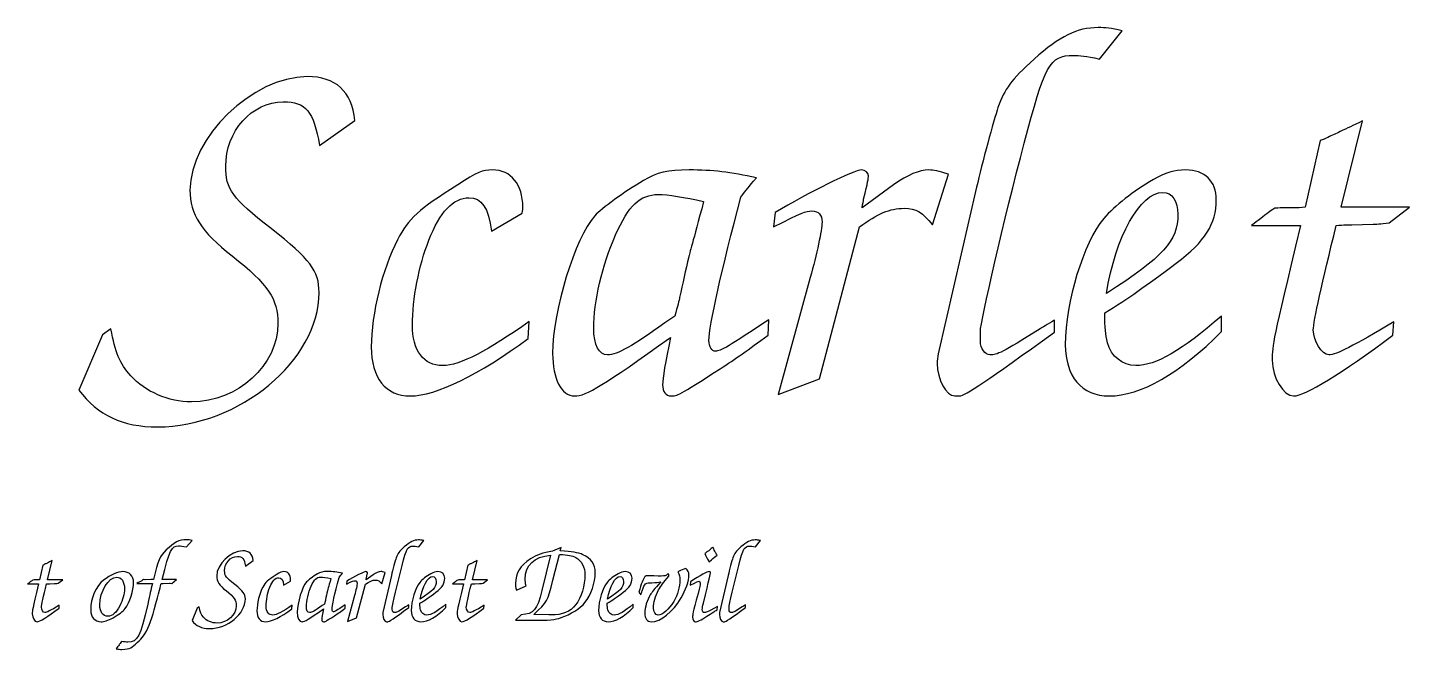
# Model space of a CAD drawing. Extents: x 248 to 548, y 127 to 364.
# Drawn here: x 403.9 to 509.2, y 127.3 to 174.7 of the extents above; entities that cross this region are included whole.
import ezdxf

# ---------------------------------------------------------------- set-up
doc = ezdxf.new("R2010")
doc.units = 0
doc.layers.add('Layer_1', color=7, linetype='CONTINUOUS')

msp = doc.modelspace()

# ---------------------------------------------------------------- linework, layer by layer
at = {"layer": 'Layer_1', "color": 7}
for points in [[(485.546485, 172.282601), (487.294005, 174.436521)], [(426.151746, 165.698921), (428.833986, 167.609001)], [(507.617166, 159.806121), (509.161486, 160.984681), (503.959566, 160.984681), (505.585166, 167.568361)], [(502.374606, 166.064681), (501.236686, 160.984681)], [(472.835055, 159.643561), (474.054255, 163.504361)], [(469.868335, 162.691561), (467.470575, 160.944041)], [(476.199285, 162.529001), (473.273205, 149.808681)], [(439.235286, 159.155881), (441.592406, 160.537641)], [(460.846255, 160.578281), (460.724335, 159.481001)], [(500.505166, 160.944041), (499.529806, 160.944041)], [(461.090095, 146.720041), (464.219375, 147.898601), (467.267375, 159.481001)], [(497.132046, 159.602921), (498.107406, 159.602921), (499.976846, 159.602921), (500.870926, 159.602921)], [(504.772366, 159.643561), (506.397966, 159.684201)], [(463.528495, 155.620201), (461.090095, 146.720041)], [(453.209096, 152.694121), (452.436936, 152.165801)], [(494.862556, 151.515561), (494.862556, 152.694121)], [(410.261506, 151.718761), (409.611266, 151.271721)], [(442.039446, 150.987241), (442.120726, 152.287721)], [(460.321096, 151.231081), (460.361736, 152.409641)], [(482.132725, 151.474921), (482.132725, 152.369001)], [(507.901646, 151.231081), (507.982926, 152.247081)], [(409.611266, 151.271721), (407.823106, 147.045161)], [(476.483765, 150.784041), (476.483765, 151.149801), (476.483765, 151.515561)], [(474.533045, 146.598121), (474.776885, 146.598121), (474.898805, 146.598121)], [(416.017061, 135.101206), (416.432492, 135.588886)], [(433.704492, 135.092175), (434.09283, 135.570824)], [(444.488485, 134.794148), (444.551703, 135.047019), (443.901463, 134.776086)], [(459.351436, 135.092175), (459.739774, 135.570824)], [(405.076716, 133.710415), (404.823845, 132.581526)], [(406.24173, 132.319624), (406.584912, 132.581526), (405.42893, 132.581526), (405.790174, 134.044566)], [(420.505664, 133.629135), (421.101718, 134.053597)], [(437.444078, 133.710415), (437.191206, 132.581526)], [(438.609091, 132.319624), (438.952273, 132.581526), (437.796291, 132.581526), (438.157535, 134.044566)], [(443.747934, 134.469028), (443.070601, 131.777757)], [(443.919525, 132.554432), (444.416236, 134.514184)], [(430.220459, 132.960832), (429.687623, 132.572495)], [(430.87973, 132.283499), (431.150663, 133.141455)], [(431.627336, 132.924708), (430.977096, 130.09797)], [(452.165494, 132.870521), (451.948748, 132.870521)], [(452.743485, 133.015019), (452.653174, 133.015019)], [(457.274281, 132.924708), (456.624041, 130.09797)], [(403.911703, 132.274468), (404.12845, 132.274468), (404.543881, 132.274468), (404.742565, 132.274468)], [(404.661285, 132.572495), (404.444539, 132.572495)], [(405.609552, 132.283499), (405.970796, 132.29253)], [(412.233025, 132.310592), (412.458803, 132.310592), (413.090981, 132.301561)], [(412.612332, 132.518308), (412.413648, 132.409935)], [(413.316759, 132.608619), (412.874234, 132.590557)], [(414.237932, 132.301561), (414.70755, 132.319624)], [(414.888172, 132.310592), (415.258448, 132.599588)], [(423.413118, 132.175126), (423.936922, 132.482184)], [(428.215552, 132.491215), (428.188459, 132.247375)], [(428.269739, 129.411606), (428.965134, 129.673508), (429.642468, 132.247375)], [(436.279064, 132.274468), (436.495811, 132.274468), (436.911242, 132.274468), (437.109926, 132.274468)], [(437.028646, 132.572495), (436.8119, 132.572495)], [(437.976913, 132.283499), (438.338158, 132.29253)], [(441.137943, 131.795819), (441.878494, 132.12997)], [(450.467645, 131.633259), (450.621174, 131.443606)], [(454.400271, 132.418966), (454.382209, 132.166095)], [(406.304948, 130.414059), (406.32301, 130.639837)], [(416.9745, 130.522432), (416.830002, 130.42309)], [(424.036264, 130.359872), (424.054326, 130.648868)], [(426.518409, 130.739179), (426.346818, 130.621775)], [(428.098853, 130.414059), (428.107884, 130.675961)], [(428.811605, 131.389419), (428.269739, 129.411606)], [(432.945879, 130.468246), (432.945879, 130.66693)], [(435.774733, 130.477277), (435.774733, 130.739179)], [(438.672309, 130.414059), (438.690371, 130.639837)], [(450.044594, 130.477277), (450.044594, 130.739179)], [(456.42324, 130.296655), (456.459364, 130.549526)], [(458.592823, 130.468246), (458.592823, 130.66693)], [(416.830002, 130.42309), (416.432633, 129.483855)], [(431.690554, 130.314717), (431.690554, 130.395997), (431.690554, 130.477277)], [(441.508219, 129.917348), (441.074725, 129.501917)], [(441.074725, 129.501917), (442.221676, 129.501917)], [(443.756965, 129.908317), (443.621499, 129.908317), (442.465516, 129.944441)], [(457.337499, 130.314717), (457.337499, 130.395997), (457.337499, 130.477277)], [(431.257061, 129.384512), (431.311248, 129.384512), (431.338341, 129.384512)], [(456.904005, 129.384512), (456.958192, 129.384512), (456.985285, 129.384512)]]:
    msp.add_lwpolyline(points, dxfattribs=at)
for points in [[(485.465205, 174.680361), (483.839605, 174.680361), (482.539125, 174.030118), (480.588405, 172.282601)], [(487.294005, 174.436521), (486.440565, 174.639718), (485.993525, 174.680361), (485.465205, 174.680361)], [(480.588405, 172.282601), (478.800245, 170.657001), (478.353205, 170.047398), (477.824885, 168.584361)], [(479.816245, 165.861481), (481.401205, 171.835552), (481.766965, 172.567081), (483.555125, 172.567081)], [(483.555125, 172.567081), (484.083445, 172.567081), (484.489845, 172.526438), (485.546485, 172.282601)], [(425.217026, 170.941481), (421.031134, 170.941481), (416.276226, 166.308515), (416.276226, 162.285161)], [(428.833986, 167.609001), (428.590146, 169.844198), (427.370946, 170.941481), (425.217026, 170.941481)], [(418.999106, 164.113961), (418.999106, 166.755558), (420.990466, 169.031401), (423.388226, 169.031401)], [(423.388226, 169.031401), (425.095106, 169.031401), (425.704706, 168.299878), (426.151746, 165.698921)], [(477.824885, 168.584361), (477.499765, 167.609001), (476.605685, 164.317158), (476.199285, 162.529001)], [(505.585166, 167.568361), (504.813006, 167.161961), (504.487886, 167.040038), (503.878286, 166.755561)], [(502.943566, 166.308521), (502.781006, 166.227241), (502.577806, 166.145961), (502.374606, 166.064681)], [(503.878286, 166.755561), (503.593806, 166.593001), (503.268686, 166.471078), (502.943566, 166.308521)], [(476.483765, 151.515561), (476.483765, 152.247078), (478.312565, 160.131246), (479.816245, 165.861481)], [(422.453506, 159.359081), (419.486814, 161.675558), (418.999106, 162.366441), (418.999106, 164.113961)], [(439.316566, 163.829481), (438.585046, 163.829481), (438.138006, 163.666918), (436.674966, 162.691561)], [(441.633046, 160.984681), (441.633046, 162.732198), (440.738966, 163.829481), (439.316566, 163.829481)], [(454.306376, 163.829481), (452.640136, 163.829481), (451.867976, 163.666918), (450.811336, 163.016681)], [(459.427016, 163.219881), (457.476296, 163.666918), (456.053896, 163.829481), (454.306376, 163.829481)], [(458.248456, 161.756841), (458.695496, 162.366438), (458.776776, 162.488361), (459.427016, 163.219881)], [(467.429935, 163.829481), (466.901615, 163.829481), (463.325295, 162.081958), (460.846255, 160.578281)], [(467.958255, 163.382441), (467.958255, 163.626278), (467.714415, 163.829481), (467.429935, 163.829481)], [(467.592495, 161.594281), (467.917615, 162.935398), (467.958255, 163.179241), (467.958255, 163.382441)], [(472.550575, 163.829481), (471.819055, 163.829481), (470.965615, 163.463718), (469.868335, 162.691561)], [(474.054255, 163.504361), (473.282095, 163.748198), (472.956975, 163.829481), (472.550575, 163.829481)], [(492.139676, 163.829481), (491.245596, 163.829481), (490.595356, 163.626278), (489.660636, 163.097961)], [(494.456156, 161.553641), (494.456156, 162.976038), (493.562076, 163.829481), (492.139676, 163.829481)], [(416.276226, 162.285161), (416.276226, 160.456361), (417.129666, 159.115238), (419.486786, 157.286441)], [(436.674966, 162.691561), (433.626994, 160.781481), (432.976726, 160.171878), (432.082646, 158.505641)], [(450.811336, 163.016681), (449.348296, 162.163241), (447.641416, 160.903398), (447.113096, 160.334441)], [(489.660636, 163.097961), (488.116316, 162.203881), (486.734556, 161.106598), (485.881116, 160.131241)], [(486.084316, 154.401001), (486.775196, 158.749475), (488.644636, 162.122601), (490.392156, 162.122601)], [(490.392156, 162.122601), (491.083036, 162.122601), (491.530076, 161.431718), (491.530076, 160.456361)], [(434.480406, 158.465001), (435.293206, 160.618918), (436.349846, 161.716201), (437.528406, 161.716201)], [(437.528406, 161.716201), (438.503766, 161.716201), (439.032086, 160.944038), (439.235286, 159.155881)], [(448.698056, 158.871401), (449.673416, 161.106598), (450.567496, 161.960041), (451.949256, 161.960041)], [(451.949256, 161.960041), (452.680776, 161.960041), (453.940616, 161.756838), (455.403656, 161.431721)], [(455.403656, 161.431721), (454.590856, 158.343084), (454.306376, 157.408358), (454.265736, 157.205161)], [(455.810056, 150.824681), (455.810056, 151.881318), (456.785416, 156.351724), (458.248456, 161.756841)], [(467.470575, 160.944041), (467.511215, 161.269158), (467.592495, 161.472361), (467.592495, 161.594281)], [(491.408156, 156.717481), (493.602716, 158.383718), (494.456156, 159.724841), (494.456156, 161.553641)], [(441.592406, 160.537641), (441.633046, 160.740838), (441.633046, 160.944041), (441.633046, 160.984681)], [(447.113096, 160.334441), (445.609416, 158.627561), (443.902536, 153.141155), (443.902536, 149.849321)], [(460.724335, 159.481001), (462.918895, 160.618918), (463.162735, 160.700201), (463.650415, 160.700201)], [(463.650415, 160.700201), (464.178735, 160.700201), (464.422575, 160.415718), (464.422575, 159.846761)], [(467.267375, 159.481001), (468.649135, 160.496998), (469.583855, 160.903401), (470.681135, 160.903401)], [(470.681135, 160.903401), (471.575215, 160.903401), (472.103535, 160.578278), (472.835055, 159.643561)], [(485.881116, 160.131241), (484.336796, 158.261801), (482.955036, 153.791395), (482.955036, 150.499561)], [(491.530076, 160.456361), (491.530076, 158.424361), (490.432796, 157.205158), (486.084316, 154.401001)], [(497.741646, 160.049961), (497.619726, 159.968681), (497.416526, 159.806118), (497.132046, 159.602921)], [(498.920206, 160.903401), (498.473166, 160.618921), (498.432526, 160.618918), (497.741646, 160.049961)], [(499.529806, 160.944041), (499.448526, 160.944041), (499.245326, 160.944041), (498.920206, 160.903401)], [(501.236686, 160.984681), (500.870926, 160.944041), (500.627086, 160.944041), (500.505166, 160.944041)], [(426.111106, 154.482281), (426.111106, 156.148518), (425.460866, 157.001961), (422.453506, 159.359081)], [(464.422575, 159.846761), (464.422575, 159.277801), (464.016175, 157.367718), (463.528495, 155.620201)], [(500.870926, 159.602921), (498.717006, 150.580849), (498.717006, 150.580838), (498.717006, 149.321001)], [(501.846286, 151.637481), (501.846286, 152.206438), (502.537166, 155.335724), (503.593806, 159.602921)], [(503.593806, 159.602921), (504.162766, 159.643561), (504.569166, 159.643561), (504.772366, 159.643561)], [(506.397966, 159.684201), (506.560526, 159.684201), (506.966926, 159.724841), (507.617166, 159.806121)], [(432.082646, 158.505641), (430.944726, 156.311081), (430.091286, 152.856678), (430.091286, 150.337001)], [(433.220566, 152.003241), (433.220566, 153.953958), (433.708246, 156.554921), (434.480406, 158.465001)], [(447.031816, 151.759401), (447.031816, 153.791398), (447.682056, 156.554921), (448.698056, 158.871401)], [(419.486786, 157.286441), (422.250306, 155.091881), (422.981826, 153.994598), (422.981826, 152.125161)], [(454.265736, 157.205161), (454.021896, 156.189161), (453.818696, 155.173158), (453.574856, 154.116521)], [(485.962396, 152.937961), (487.791196, 154.075878), (489.010396, 154.929321), (491.408156, 156.717481)], [(413.797186, 144.241001), (420.015106, 144.241001), (426.111106, 149.321004), (426.111106, 154.482281)], [(453.574856, 154.116521), (453.534216, 153.913321), (453.412296, 153.425638), (453.209096, 152.694121)], [(486.165596, 150.662121), (486.003036, 151.312358), (485.962396, 151.759401), (485.962396, 152.937961)], [(494.862556, 152.694121), (491.814584, 150.052521), (489.863836, 148.914601), (488.319516, 148.914601)], [(411.765186, 148.142441), (410.911746, 149.077158), (410.586626, 149.930601), (410.261506, 151.718761)], [(422.981826, 152.125161), (422.981826, 148.955244), (419.933826, 146.151081), (416.398146, 146.151081)], [(435.537046, 148.914601), (434.074006, 148.914601), (433.220566, 150.052521), (433.220566, 152.003241)], [(442.120726, 152.287721), (438.991474, 150.052521), (436.837526, 148.914601), (435.537046, 148.914601)], [(448.088456, 149.727401), (447.438216, 149.727401), (447.031816, 150.458921), (447.031816, 151.759401)], [(452.436936, 152.165801), (450.039176, 150.418281), (448.819976, 149.727401), (448.088456, 149.727401)], [(460.361736, 152.409641), (457.313764, 150.377641), (456.704136, 150.011881), (456.297736, 150.011881)], [(481.035445, 151.718761), (478.109365, 149.889961), (477.784245, 149.727401), (477.215285, 149.727401)], [(482.132725, 152.369001), (481.563765, 152.043881), (481.198005, 151.800041), (481.035445, 151.718761)], [(503.024846, 149.727401), (502.496526, 149.727401), (501.846286, 150.784041), (501.846286, 151.637481)], [(507.982926, 152.247081), (504.894314, 150.418281), (503.593806, 149.727401), (503.024846, 149.727401)], [(433.058006, 146.598121), (435.008726, 146.598121), (438.341234, 148.223724), (442.039446, 150.987241)], [(445.568776, 146.598121), (446.462856, 146.598121), (447.804004, 147.410924), (452.883976, 151.068521)], [(452.883976, 151.068521), (452.477576, 149.199081), (452.274376, 147.939238), (452.274376, 147.451561)], [(456.297736, 150.011881), (456.013256, 150.011881), (455.810056, 150.337001), (455.810056, 150.824681)], [(456.663496, 148.670761), (457.842056, 149.442918), (458.776776, 150.093161), (460.321096, 151.231081)], [(474.898805, 146.598121), (475.305205, 146.598121), (477.012085, 147.776684), (482.132725, 151.474921)], [(477.215285, 149.727401), (476.849525, 149.727401), (476.483765, 150.215081), (476.483765, 150.784041)], [(488.319516, 148.914601), (487.303516, 148.914601), (486.450076, 149.605481), (486.165596, 150.662121)], [(486.287516, 146.598121), (488.685276, 146.598121), (491.652024, 148.305004), (494.862556, 151.515561)], [(500.342606, 146.598121), (501.236686, 146.598121), (504.000234, 148.305004), (507.901646, 151.231081)], [(430.091286, 150.337001), (430.091286, 147.979881), (431.188566, 146.598121), (433.058006, 146.598121)], [(443.902536, 149.849321), (443.902536, 147.898601), (444.552776, 146.598121), (445.568776, 146.598121)], [(473.273205, 149.808681), (473.232565, 149.564841), (473.191925, 149.320998), (473.191925, 149.077161)], [(482.955036, 150.499561), (482.955036, 148.101801), (484.214876, 146.598121), (486.287516, 146.598121)], [(452.924616, 146.598121), (453.412296, 146.598121), (453.412324, 146.598121), (456.663496, 148.670761)], [(473.191925, 149.077161), (473.191925, 147.857961), (473.882805, 146.598121), (474.533045, 146.598121)], [(498.717006, 149.321001), (498.717006, 148.020521), (499.570446, 146.598121), (500.342606, 146.598121)], [(416.398146, 146.151081), (414.650626, 146.151081), (412.862466, 146.923241), (411.765186, 148.142441)], [(452.274376, 147.451561), (452.274376, 146.923241), (452.518216, 146.598121), (452.924616, 146.598121)], [(407.823106, 147.045161), (409.245506, 145.135081), (411.155614, 144.241001), (413.797186, 144.241001)], [(414.472741, 134.857366), (413.966999, 134.369686), (413.849594, 134.09875), (413.497381, 132.599588)], [(414.156652, 132.599588), (414.743674, 134.893487), (414.879141, 135.173455), (415.411976, 135.173455)], [(415.998999, 135.643072), (415.457132, 135.643072), (415.077825, 135.444388), (414.472741, 134.857366)], [(415.411976, 135.173455), (415.565505, 135.173455), (415.68291, 135.155392), (416.017061, 135.101206)], [(416.432492, 135.588886), (416.25187, 135.634041), (416.179621, 135.643072), (415.998999, 135.643072)], [(420.297949, 134.794148), (419.367744, 134.794148), (418.311104, 133.764601), (418.311104, 132.870521)], [(421.101718, 134.053597), (421.047531, 134.550308), (420.776598, 134.794148), (420.297949, 134.794148)], [(432.602696, 135.092175), (432.205328, 134.73093), (432.105985, 134.595464), (431.988581, 134.270344)], [(432.431105, 133.665259), (432.783319, 134.99283), (432.864599, 135.155392), (433.261968, 135.155392)], [(433.68643, 135.62501), (433.325185, 135.62501), (433.03619, 135.480512), (432.602696, 135.092175)], [(433.261968, 135.155392), (433.379372, 135.155392), (433.469683, 135.146361), (433.704492, 135.092175)], [(434.09283, 135.570824), (433.903176, 135.615979), (433.803834, 135.62501), (433.68643, 135.62501)], [(443.901463, 134.776086), (443.160912, 134.64965), (442.691294, 134.48709), (442.212645, 134.180032)], [(446.213428, 134.496121), (445.82509, 134.667712), (445.364503, 134.739961), (444.488485, 134.794148)], [(455.791062, 134.803179), (455.745906, 134.767055), (455.682689, 134.721899), (455.601409, 134.667712)], [(455.989746, 134.965739), (455.953622, 134.929615), (455.881373, 134.875428), (455.791062, 134.803179)], [(456.116182, 135.065081), (456.071026, 135.028957), (456.01684, 134.992832), (455.989746, 134.965739)], [(456.170369, 134.947677), (456.152306, 134.983801), (456.134244, 135.019926), (456.116182, 135.065081)], [(456.305835, 134.658681), (456.251649, 134.767055), (456.242618, 134.776086), (456.170369, 134.947677)], [(458.249641, 135.092175), (457.852272, 134.73093), (457.75293, 134.595464), (457.635525, 134.270344)], [(458.07805, 133.665259), (458.430263, 134.99283), (458.511543, 135.155392), (458.908912, 135.155392)], [(459.333374, 135.62501), (458.97213, 135.62501), (458.683134, 135.480512), (458.249641, 135.092175)], [(458.908912, 135.155392), (459.026316, 135.155392), (459.116628, 135.146361), (459.351436, 135.092175)], [(459.739774, 135.570824), (459.550121, 135.615979), (459.450779, 135.62501), (459.333374, 135.62501)], [(405.203152, 133.764601), (405.167028, 133.746539), (405.121872, 133.728477), (405.076716, 133.710415)], [(405.410868, 133.863944), (405.34765, 133.827819), (405.275401, 133.800726), (405.203152, 133.764601)], [(405.790174, 134.044566), (405.618583, 133.954255), (405.546334, 133.927161), (405.410868, 133.863944)], [(418.916189, 133.276921), (418.916189, 133.863944), (419.358713, 134.369686), (419.891549, 134.369686)], [(419.891549, 134.369686), (420.270855, 134.369686), (420.406322, 134.207126), (420.505664, 133.629135)], [(431.988581, 134.270344), (431.916332, 134.053597), (431.717648, 133.322077), (431.627336, 132.924708)], [(437.570513, 133.764601), (437.534389, 133.746539), (437.489233, 133.728477), (437.444078, 133.710415)], [(437.778229, 133.863944), (437.715011, 133.827819), (437.642762, 133.800726), (437.570513, 133.764601)], [(438.157535, 134.044566), (437.985944, 133.954255), (437.913695, 133.927161), (437.778229, 133.863944)], [(442.212645, 134.180032), (441.445001, 133.683321), (441.074725, 133.078237), (441.074725, 132.310592)], [(441.815276, 132.635712), (441.815276, 133.710412), (442.483579, 134.342592), (443.747934, 134.469028)], [(444.416236, 134.514184), (445.075508, 134.48709), (445.382565, 134.432904), (445.66253, 134.288406)], [(445.66253, 134.288406), (446.105054, 134.053597), (446.366956, 133.556886), (446.366956, 132.951801)], [(447.152663, 133.132424), (447.152663, 133.75557), (446.827543, 134.225188), (446.213428, 134.496121)], [(455.601409, 134.667712), (455.565284, 134.640619), (455.52916, 134.613526), (455.493035, 134.595464)], [(455.493035, 134.595464), (455.556253, 134.396779), (455.637533, 134.252281), (455.836218, 133.963286)], [(455.836218, 133.963286), (456.09812, 134.198095), (456.116182, 134.216157), (456.42324, 134.450966)], [(456.42324, 134.450966), (456.369053, 134.559339), (456.323898, 134.631588), (456.305835, 134.658681)], [(457.635525, 134.270344), (457.563276, 134.053597), (457.364592, 133.322077), (457.274281, 132.924708)], [(409.411791, 130.657899), (409.411791, 131.705505), (410.071062, 132.789241), (410.70324, 132.789241)], [(411.172858, 133.213704), (410.811613, 133.213704), (410.233622, 132.951801), (409.700786, 132.554432)], [(410.70324, 132.789241), (411.064484, 132.789241), (411.290262, 132.437028), (411.290262, 131.895161)], [(411.985658, 132.382841), (411.985658, 132.870521), (411.651506, 133.213704), (411.172858, 133.213704)], [(418.311104, 132.870521), (418.311104, 132.464121), (418.500758, 132.166095), (419.024562, 131.759695)], [(419.683833, 132.220281), (419.024562, 132.735055), (418.916189, 132.888584), (418.916189, 133.276921)], [(422.844158, 132.960832), (422.166824, 132.53637), (422.022326, 132.400904), (421.823642, 132.030628)], [(422.356478, 132.021597), (422.5371, 132.500246), (422.771909, 132.744086), (423.033811, 132.744086)], [(423.43118, 133.213704), (423.26862, 133.213704), (423.169278, 133.177579), (422.844158, 132.960832)], [(423.033811, 132.744086), (423.250558, 132.744086), (423.367962, 132.572495), (423.413118, 132.175126)], [(423.945953, 132.581526), (423.945953, 132.969864), (423.747269, 133.213704), (423.43118, 133.213704)], [(425.985573, 133.033081), (425.660453, 132.843428), (425.281146, 132.563464), (425.163742, 132.437028)], [(425.515955, 132.111908), (425.732702, 132.608619), (425.931386, 132.798272), (426.238444, 132.798272)], [(426.762249, 133.213704), (426.391973, 133.213704), (426.220382, 133.177579), (425.985573, 133.033081)], [(426.238444, 132.798272), (426.401004, 132.798272), (426.680969, 132.753117), (427.006089, 132.680868)], [(427.006089, 132.680868), (426.825466, 131.994504), (426.762249, 131.786788), (426.753218, 131.741632)], [(427.900169, 133.078237), (427.466675, 133.177579), (427.150586, 133.213704), (426.762249, 133.213704)], [(427.0964, 130.323748), (427.0964, 130.558557), (427.313146, 131.551979), (427.638266, 132.753117)], [(427.638266, 132.753117), (427.737609, 132.888584), (427.755671, 132.915677), (427.900169, 133.078237)], [(429.678592, 133.213704), (429.561188, 133.213704), (428.76645, 132.825366), (428.215552, 132.491215)], [(429.795996, 133.114361), (429.795996, 133.168548), (429.74181, 133.213704), (429.678592, 133.213704)], [(429.687623, 132.572495), (429.696654, 132.644744), (429.714716, 132.689899), (429.714716, 132.716992)], [(429.714716, 132.716992), (429.786965, 133.015019), (429.795996, 133.069206), (429.795996, 133.114361)], [(430.816512, 133.213704), (430.653952, 133.213704), (430.464299, 133.132424), (430.220459, 132.960832)], [(431.150663, 133.141455), (430.979072, 133.195641), (430.906823, 133.213704), (430.816512, 133.213704)], [(431.690554, 130.477277), (431.690554, 130.639837), (432.096954, 132.391872), (432.431105, 133.665259)], [(434.618751, 133.051144), (434.275569, 132.852459), (433.968511, 132.608619), (433.778858, 132.391872)], [(433.824013, 131.118486), (433.977542, 132.084815), (434.392973, 132.834397), (434.781311, 132.834397)], [(435.169649, 133.213704), (434.970964, 133.213704), (434.826466, 133.168548), (434.618751, 133.051144)], [(434.781311, 132.834397), (434.93484, 132.834397), (435.034182, 132.680868), (435.034182, 132.464121)], [(435.007089, 131.633259), (435.494769, 132.003535), (435.684422, 132.301561), (435.684422, 132.707961)], [(435.684422, 132.707961), (435.684422, 133.02405), (435.485738, 133.213704), (435.169649, 133.213704)], [(441.878494, 132.12997), (441.824308, 132.364779), (441.815276, 132.473152), (441.815276, 132.635712)], [(446.366956, 132.951801), (446.366956, 132.175126), (446.06893, 131.208797), (445.66253, 130.694024)], [(446.366956, 130.847552), (446.827543, 131.416512), (447.152663, 132.364779), (447.152663, 133.132424)], [(448.888612, 133.051144), (448.54543, 132.852459), (448.238372, 132.608619), (448.048719, 132.391872)], [(448.093874, 131.118486), (448.247403, 132.084815), (448.662834, 132.834397), (449.051172, 132.834397)], [(449.43951, 133.213704), (449.240825, 133.213704), (449.096328, 133.168548), (448.888612, 133.051144)], [(449.051172, 132.834397), (449.204701, 132.834397), (449.304043, 132.680868), (449.304043, 132.464121)], [(449.27695, 131.633259), (449.76463, 132.003535), (449.954283, 132.301561), (449.954283, 132.707961)], [(449.954283, 132.707961), (449.954283, 133.02405), (449.755599, 133.213704), (449.43951, 133.213704)], [(450.91017, 132.798272), (450.792765, 132.653775), (450.648268, 132.274468), (450.467645, 131.633259)], [(451.226259, 132.897615), (451.054668, 132.897615), (450.964356, 132.870521), (450.91017, 132.798272)], [(451.948748, 132.870521), (451.388819, 132.897615), (451.298508, 132.897615), (451.226259, 132.897615)], [(451.975841, 131.813881), (452.156463, 132.12997), (452.328054, 132.364779), (452.752516, 132.852459)], [(452.653174, 133.015019), (452.553832, 132.897615), (452.45449, 132.870521), (452.165494, 132.870521)], [(452.761548, 132.915677), (452.761548, 132.94277), (452.761548, 132.951801), (452.743485, 133.015019)], [(452.752516, 132.852459), (452.761548, 132.879552), (452.761548, 132.906646), (452.761548, 132.915677)], [(454.052996, 133.448512), (453.83625, 133.385295), (453.727876, 133.340139), (453.447912, 133.204672)], [(453.447912, 133.204672), (453.556285, 132.960832), (453.59241, 132.816335), (453.59241, 132.581526)], [(453.691752, 131.199766), (454.043965, 131.795819), (454.287805, 132.518308), (454.287805, 132.960832)], [(454.287805, 132.960832), (454.287805, 133.168548), (454.224588, 133.304015), (454.052996, 133.448512)], [(455.827186, 133.213704), (455.673658, 133.213704), (455.140822, 132.915677), (454.400271, 132.418966)], [(455.384662, 130.793366), (455.845249, 132.689896), (455.93556, 133.051144), (455.93556, 133.123392)], [(455.93556, 133.123392), (455.93556, 133.177579), (455.890404, 133.213704), (455.827186, 133.213704)], [(457.337499, 130.477277), (457.337499, 130.639837), (457.743899, 132.391872), (458.07805, 133.665259)], [(404.04717, 132.37381), (404.020076, 132.355748), (403.974921, 132.319624), (403.911703, 132.274468)], [(404.309072, 132.563464), (404.20973, 132.500246), (404.200699, 132.500246), (404.04717, 132.37381)], [(404.742565, 132.274468), (404.263916, 130.269564), (404.263916, 130.269561), (404.263916, 129.989597)], [(404.444539, 132.572495), (404.426476, 132.572495), (404.381321, 132.572495), (404.309072, 132.563464)], [(404.823845, 132.581526), (404.742565, 132.572495), (404.688379, 132.572495), (404.661285, 132.572495)], [(404.959312, 130.50437), (404.959312, 130.630806), (405.112841, 131.326201), (405.34765, 132.274468)], [(405.34765, 132.274468), (405.474085, 132.283499), (405.564396, 132.283499), (405.609552, 132.283499)], [(405.970796, 132.29253), (406.006921, 132.29253), (406.097232, 132.301561), (406.24173, 132.319624)], [(409.700786, 132.554432), (409.122795, 132.120939), (408.716395, 131.181704), (408.716395, 130.287624)], [(411.290262, 131.895161), (411.290262, 131.515855), (411.163826, 131.046237), (410.938049, 130.603712)], [(411.335418, 130.386966), (411.696662, 130.874646), (411.985658, 131.759695), (411.985658, 132.382841)], [(412.413648, 132.409935), (412.377523, 132.391872), (412.305274, 132.355748), (412.233025, 132.310592)], [(412.738768, 132.599588), (412.684581, 132.563464), (412.630394, 132.527339), (412.612332, 132.518308)], [(412.874234, 132.590557), (412.856172, 132.590557), (412.811016, 132.590557), (412.738768, 132.599588)], [(413.425132, 132.310592), (413.280634, 131.759695), (413.226448, 131.515855), (413.054856, 130.730148)], [(413.090981, 132.301561), (413.145168, 132.301561), (413.24451, 132.301561), (413.425132, 132.310592)], [(413.497381, 132.599588), (413.40707, 132.608619), (413.361914, 132.608619), (413.316759, 132.608619)], [(413.551568, 130.287624), (413.939905, 131.759692), (414.039248, 132.12997), (414.084403, 132.310592)], [(414.084403, 132.310592), (414.165683, 132.301561), (414.201808, 132.301561), (414.237932, 132.301561)], [(414.689488, 132.608619), (414.581114, 132.608619), (414.581114, 132.608619), (414.156652, 132.599588)], [(415.258448, 132.599588), (414.78883, 132.608619), (414.78883, 132.608619), (414.689488, 132.608619)], [(414.70755, 132.319624), (414.734643, 132.319624), (414.78883, 132.319624), (414.888172, 132.310592)], [(419.024562, 131.759695), (419.638678, 131.272015), (419.801238, 131.028175), (419.801238, 130.612744)], [(420.496633, 131.136548), (420.496633, 131.506824), (420.352135, 131.696477), (419.683833, 132.220281)], [(421.823642, 132.030628), (421.570771, 131.542948), (421.381118, 130.775304), (421.381118, 130.215375)], [(422.076513, 130.58565), (422.076513, 131.019144), (422.184886, 131.597135), (422.356478, 132.021597)], [(423.936922, 132.482184), (423.945953, 132.527339), (423.945953, 132.572495), (423.945953, 132.581526)], [(425.163742, 132.437028), (424.829591, 132.057721), (424.450284, 130.838521), (424.450284, 130.107001)], [(425.14568, 130.531464), (425.14568, 130.983019), (425.290178, 131.597135), (425.515955, 132.111908)], [(426.753218, 131.741632), (426.699031, 131.515855), (426.653875, 131.290077), (426.599689, 131.055268)], [(428.188459, 132.247375), (428.676139, 132.500246), (428.730325, 132.518308), (428.838699, 132.518308)], [(429.01029, 132.328655), (429.01029, 132.202219), (428.919979, 131.777757), (428.811605, 131.389419)], [(428.838699, 132.518308), (428.956103, 132.518308), (429.01029, 132.45509), (429.01029, 132.328655)], [(429.642468, 132.247375), (429.949525, 132.473152), (430.157241, 132.563464), (430.401081, 132.563464)], [(430.401081, 132.563464), (430.599765, 132.563464), (430.71717, 132.491215), (430.87973, 132.283499)], [(433.778858, 132.391872), (433.435675, 131.976441), (433.128618, 130.983019), (433.128618, 130.251499)], [(433.79692, 130.793366), (434.20332, 131.046237), (434.474253, 131.23589), (435.007089, 131.633259)], [(435.034182, 132.464121), (435.034182, 132.012566), (434.790342, 131.741632), (433.824013, 131.118486)], [(436.414531, 132.37381), (436.387438, 132.355748), (436.342282, 132.319624), (436.279064, 132.274468)], [(436.676433, 132.563464), (436.577091, 132.500246), (436.56806, 132.500246), (436.414531, 132.37381)], [(437.109926, 132.274468), (436.631278, 130.269564), (436.631278, 130.269561), (436.631278, 129.989597)], [(436.8119, 132.572495), (436.793838, 132.572495), (436.748682, 132.572495), (436.676433, 132.563464)], [(437.191206, 132.581526), (437.109926, 132.572495), (437.05574, 132.572495), (437.028646, 132.572495)], [(437.326673, 130.50437), (437.326673, 130.630806), (437.480202, 131.326201), (437.715011, 132.274468)], [(437.715011, 132.274468), (437.841446, 132.283499), (437.931758, 132.283499), (437.976913, 132.283499)], [(438.338158, 132.29253), (438.374282, 132.29253), (438.464593, 132.301561), (438.609091, 132.319624)], [(441.074725, 132.310592), (441.074725, 132.139001), (441.083756, 132.030628), (441.137943, 131.795819)], [(443.070601, 131.777757), (442.718388, 130.269561), (442.483579, 129.989597), (441.508219, 129.917348)], [(442.465516, 129.944441), (443.513125, 130.919801), (443.513125, 130.919801), (443.919525, 132.554432)], [(448.048719, 132.391872), (447.705536, 131.976441), (447.398479, 130.983019), (447.398479, 130.251499)], [(448.066781, 130.793366), (448.473181, 131.046237), (448.744114, 131.23589), (449.27695, 131.633259)], [(449.304043, 132.464121), (449.304043, 132.012566), (449.060203, 131.741632), (448.093874, 131.118486)], [(450.621174, 131.443606), (450.66633, 131.579072), (450.711485, 131.705508), (450.720516, 131.750664)], [(450.720516, 131.750664), (450.919201, 132.319624), (450.982419, 132.37381), (451.470099, 132.364779)], [(452.147432, 132.427997), (451.623628, 131.840975), (451.470099, 131.651321), (451.343663, 131.443606)], [(451.470099, 132.364779), (451.831343, 132.37381), (451.930685, 132.382841), (452.147432, 132.427997)], [(451.578472, 130.441152), (451.578472, 130.856584), (451.72297, 131.353295), (451.975841, 131.813881)], [(453.59241, 132.581526), (453.59241, 132.030628), (453.42985, 131.452637), (453.122792, 130.928832)], [(454.382209, 132.166095), (454.915044, 132.45509), (454.9602, 132.473152), (455.04148, 132.473152)], [(455.149853, 132.310592), (455.149853, 132.193188), (455.12276, 132.066752), (454.987293, 131.551979)], [(455.04148, 132.473152), (455.113729, 132.473152), (455.149853, 132.418966), (455.149853, 132.310592)], [(406.32301, 130.639837), (405.636645, 130.233437), (405.34765, 130.079908), (405.221214, 130.079908)], [(410.016875, 129.808975), (409.6466, 129.808975), (409.411791, 130.143126), (409.411791, 130.657899)], [(410.938049, 130.603712), (410.685178, 130.088939), (410.360058, 129.808975), (410.016875, 129.808975)], [(413.054856, 130.730148), (412.51299, 128.246595), (412.305274, 127.840192), (411.53763, 127.840192)], [(417.308651, 129.727695), (417.118998, 129.93541), (417.046749, 130.125064), (416.9745, 130.522432)], [(417.760206, 128.860708), (419.141966, 128.860708), (420.496633, 129.989597), (420.496633, 131.136548)], [(419.801238, 130.612744), (419.801238, 129.908317), (419.123904, 129.28517), (418.338198, 129.28517)], [(422.591286, 129.899286), (422.266166, 129.899286), (422.076513, 130.152157), (422.076513, 130.58565)], [(424.054326, 130.648868), (423.358931, 130.152157), (422.880282, 129.899286), (422.591286, 129.899286)], [(425.380489, 130.079908), (425.235991, 130.079908), (425.14568, 130.242468), (425.14568, 130.531464)], [(426.346818, 130.621775), (425.813982, 130.233437), (425.543049, 130.079908), (425.380489, 130.079908)], [(426.599689, 131.055268), (426.590658, 131.010112), (426.563564, 130.901739), (426.518409, 130.739179)], [(428.107884, 130.675961), (427.430551, 130.224406), (427.295084, 130.143126), (427.204773, 130.143126)], [(432.702039, 130.522432), (432.051799, 130.116032), (431.97955, 130.079908), (431.853114, 130.079908)], [(432.945879, 130.66693), (432.819443, 130.594681), (432.738163, 130.540495), (432.702039, 130.522432)], [(433.842075, 130.287624), (433.805951, 130.432121), (433.79692, 130.531464), (433.79692, 130.793366)], [(435.774733, 130.739179), (435.0974, 130.152157), (434.663906, 129.899286), (434.320724, 129.899286)], [(438.690371, 130.639837), (438.004006, 130.233437), (437.715011, 130.079908), (437.588575, 130.079908)], [(445.66253, 130.694024), (445.220005, 130.125064), (444.68717, 129.908317), (443.756965, 129.908317)], [(444.551703, 129.700601), (445.274192, 129.944441), (446.014743, 130.414059), (446.366956, 130.847552)], [(448.111936, 130.287624), (448.075812, 130.432121), (448.066781, 130.531464), (448.066781, 130.793366)], [(450.044594, 130.739179), (449.367261, 130.152157), (448.933768, 129.899286), (448.590585, 129.899286)], [(451.343663, 131.443606), (451.081761, 131.010112), (450.928232, 130.495339), (450.928232, 130.052815)], [(451.415912, 129.384512), (452.12937, 129.384512), (453.068605, 130.134095), (453.691752, 131.199766)], [(453.122792, 130.928832), (452.770579, 130.332779), (452.273868, 129.899286), (451.939716, 129.899286)], [(454.987293, 131.551979), (454.562831, 129.971535), (454.562831, 129.971535), (454.562831, 129.745757)], [(455.303382, 130.332779), (455.303382, 130.42309), (455.330475, 130.594681), (455.384662, 130.793366)], [(456.459364, 130.549526), (455.601409, 130.088939), (455.583346, 130.079908), (455.465942, 130.079908)], [(458.348983, 130.522432), (457.698743, 130.116032), (457.626494, 130.079908), (457.500059, 130.079908)], [(458.592823, 130.66693), (458.466388, 130.594681), (458.385108, 130.540495), (458.348983, 130.522432)], [(404.263916, 129.989597), (404.263916, 129.700601), (404.45357, 129.384512), (404.625161, 129.384512)], [(404.625161, 129.384512), (404.823845, 129.384512), (405.437961, 129.763819), (406.304948, 130.414059)], [(405.221214, 130.079908), (405.10381, 130.079908), (404.959312, 130.314717), (404.959312, 130.50437)], [(408.716395, 130.287624), (408.716395, 129.736726), (409.023453, 129.384512), (409.502102, 129.384512)], [(409.502102, 129.384512), (409.754973, 129.384512), (410.007844, 129.474824), (410.423275, 129.69157)], [(410.423275, 129.69157), (410.874831, 129.944441), (411.172858, 130.170219), (411.335418, 130.386966)], [(412.738768, 128.30981), (413.018732, 128.689117), (413.343852, 129.465792), (413.551568, 130.287624)], [(416.432633, 129.483855), (416.748722, 129.059392), (417.173184, 128.860708), (417.760206, 128.860708)], [(418.338198, 129.28517), (417.94986, 129.28517), (417.552491, 129.456761), (417.308651, 129.727695)], [(421.381118, 130.215375), (421.381118, 129.69157), (421.624958, 129.384512), (422.040389, 129.384512)], [(422.040389, 129.384512), (422.473882, 129.384512), (423.214433, 129.745757), (424.036264, 130.359872)], [(424.450284, 130.107001), (424.450284, 129.673508), (424.594782, 129.384512), (424.82056, 129.384512)], [(424.82056, 129.384512), (425.019244, 129.384512), (425.317271, 129.565135), (426.44616, 130.377935)], [(426.44616, 130.377935), (426.355849, 129.962504), (426.310693, 129.682539), (426.310693, 129.574166)], [(426.310693, 129.574166), (426.310693, 129.456761), (426.36488, 129.384512), (426.455191, 129.384512)], [(426.455191, 129.384512), (426.563564, 129.384512), (426.563564, 129.384512), (427.286053, 129.845099)], [(427.204773, 130.143126), (427.141555, 130.143126), (427.0964, 130.215375), (427.0964, 130.323748)], [(427.286053, 129.845099), (427.547955, 130.01669), (427.755671, 130.161188), (428.098853, 130.414059)], [(430.977096, 130.09797), (430.968065, 130.043784), (430.959034, 129.989597), (430.959034, 129.93541)], [(430.959034, 129.93541), (430.959034, 129.664477), (431.112563, 129.384512), (431.257061, 129.384512)], [(431.338341, 129.384512), (431.428652, 129.384512), (431.807959, 129.646415), (432.945879, 130.468246)], [(431.853114, 130.079908), (431.771834, 130.079908), (431.690554, 130.188281), (431.690554, 130.314717)], [(433.128618, 130.251499), (433.128618, 129.718664), (433.408582, 129.384512), (433.869169, 129.384512)], [(434.320724, 129.899286), (434.094946, 129.899286), (433.905293, 130.052815), (433.842075, 130.287624)], [(433.869169, 129.384512), (434.402004, 129.384512), (435.061275, 129.763819), (435.774733, 130.477277)], [(436.631278, 129.989597), (436.631278, 129.700601), (436.820931, 129.384512), (436.992522, 129.384512)], [(436.992522, 129.384512), (437.191206, 129.384512), (437.805322, 129.763819), (438.672309, 130.414059)], [(437.588575, 130.079908), (437.471171, 130.079908), (437.326673, 130.314717), (437.326673, 130.50437)], [(442.221676, 129.501917), (443.71181, 129.501917), (444.073054, 129.52901), (444.551703, 129.700601)], [(447.398479, 130.251499), (447.398479, 129.718664), (447.678443, 129.384512), (448.13903, 129.384512)], [(448.590585, 129.899286), (448.364808, 129.899286), (448.175154, 130.052815), (448.111936, 130.287624)], [(448.13903, 129.384512), (448.671865, 129.384512), (449.331136, 129.763819), (450.044594, 130.477277)], [(450.928232, 130.052815), (450.928232, 129.637384), (451.117885, 129.384512), (451.415912, 129.384512)], [(451.939716, 129.899286), (451.741032, 129.899286), (451.578472, 130.134095), (451.578472, 130.441152)], [(454.562831, 129.745757), (454.562831, 129.52901), (454.653142, 129.384512), (454.779578, 129.384512)], [(454.779578, 129.384512), (454.933106, 129.384512), (455.176946, 129.501917), (455.655595, 129.808975)], [(455.465942, 130.079908), (455.3666, 130.079908), (455.303382, 130.17925), (455.303382, 130.332779)], [(455.655595, 129.808975), (455.827186, 129.917348), (455.998778, 130.025721), (456.170369, 130.143126)], [(456.170369, 130.143126), (456.251649, 130.188281), (456.332929, 130.242468), (456.42324, 130.296655)], [(456.624041, 130.09797), (456.61501, 130.043784), (456.605979, 129.989597), (456.605979, 129.93541)], [(456.605979, 129.93541), (456.605979, 129.664477), (456.759508, 129.384512), (456.904005, 129.384512)], [(456.985285, 129.384512), (457.075596, 129.384512), (457.454903, 129.646415), (458.592823, 130.468246)], [(457.500059, 130.079908), (457.418779, 130.079908), (457.337499, 130.188281), (457.337499, 130.314717)], [(410.878359, 127.623446), (410.80611, 127.524104), (410.72483, 127.424761), (410.652581, 127.316388)], [(411.058981, 127.885348), (410.96867, 127.749881), (410.941576, 127.704726), (410.878359, 127.623446)], [(411.53763, 127.840192), (411.411194, 127.840192), (411.302821, 127.849224), (411.058981, 127.885348)], [(411.095105, 127.280264), (411.393132, 127.280264), (411.627941, 127.325419), (411.772439, 127.406699)], [(411.772439, 127.406699), (412.034341, 127.551197), (412.494928, 127.993721), (412.738768, 128.30981)], [(410.652581, 127.316388), (410.851265, 127.289295), (410.950608, 127.280264), (411.095105, 127.280264)]]:
    msp.add_open_spline(points, degree=3, dxfattribs=at)

doc.saveas('drawing.dxf')
